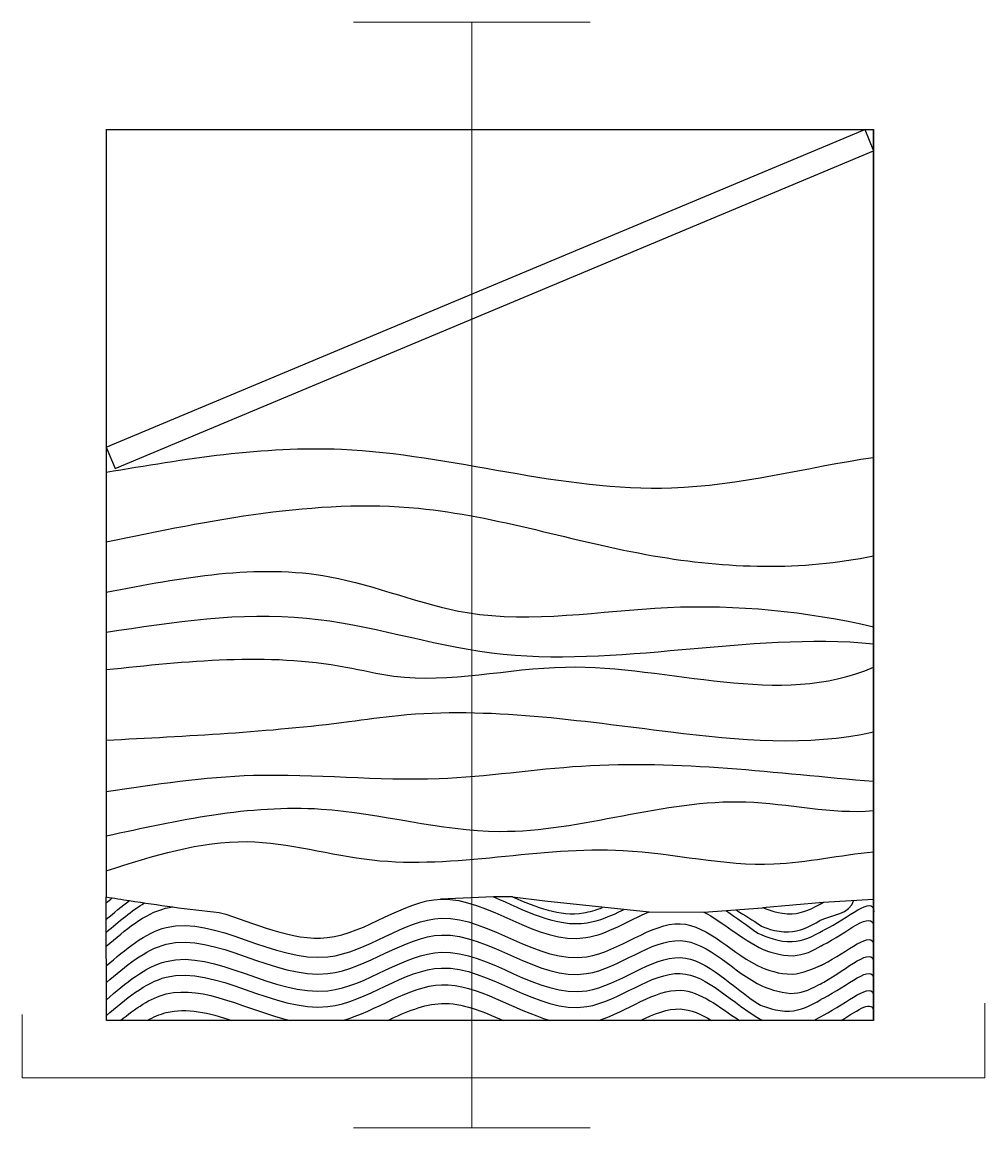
# Model space of a CAD drawing. Header units: centimetres. Extents: x 760 to 9691, y -810 to 2997.
# Drawn here: x 760 to 3269, y 114 to 2997 of the extents above; entities that cross this region are included whole.
import ezdxf

# ---------------------------------------------------------------- set-up
doc = ezdxf.new("R2010")
doc.units = ezdxf.units.CM
for name, color, linetype in [('A-ANNO-SYMB', 3, 'Continuous'), ('acqua', 140, 'Continuous'), ('MURO', 1, 'Continuous')]:
    doc.layers.add(name, color=color, linetype=linetype)
doc.layers.add('SEZIONI_medie_small_section', color=2, linetype='Continuous', lineweight=13)

msp = doc.modelspace()

# ---------------------------------------------------------------- linework, layer by layer
for p, q in [((978.7, 2716.5), (2978.7, 2716.5)), ((978.7, 2716.5), (978.7, 1823.6)), ((2978.7, 2716.5), (2978.7, 710.2)), ((2978.7, 394.5), (2978.7, 2716.5)), ((978.7, 1823.6), (978.7, 1641.8)), ((978.7, 1641.7), (978.7, 1511)), ((978.7, 1511), (978.6, 1376.7)), ((978.6, 1376.7), (978.6, 1249.2)), ((978.6, 1249.2), (978.6, 1125.2)), ((978.6, 1125.2), (978.6, 990.9)), ((978.6, 990.9), (978.6, 875.4)), ((978.6, 875.4), (978.6, 784.2)), ((978.7, 784.2), (978.7, 716.5))]:
    msp.add_line(p, q)
for points, knots in [([(978.7, 1823.6), (1183.3, 1858), (1675.2, 1940.7), (2343.1, 1711.8), (2803.2, 1836.3), (2978.7, 1862.1)], [0, 0, 0, 0, 616.486041, 1482.5028, 2014.767007, 2014.767007, 2014.767007, 2014.767007]), ([(978.7, 1641.8), (1251.8, 1698.5), (1733.4, 1798.6), (2381.6, 1579.7), (2791.5, 1565.9), (2978.7, 1605.8)], [0, 0, 0, 0, 818.160799, 1442.919983, 2017.077223, 2017.077223, 2017.077223, 2017.077223]), ([(978.7, 1511), (1175.2, 1548.5), (1496.2, 1609.9), (1964.4, 1405.3), (2448.1, 1497.3), (2803.4, 1461), (2978.7, 1420.7), (2978.7, 1420.7), (2978.7, 1420.7), (2978.7, 1420.7), (2978.7, 1420.7), (2978.7, 1420.7), (2978.7, 1420.7)], [0, 0, 0, 0, 583.959178, 954.057204, 1476.268274, 2015.917714, 2015.917714, 2015.917714, 2015.918177, 2015.918177, 2015.918177, 2015.958032, 2015.958032, 2015.958032, 2015.958032]), ([(978.7, 1406.5), (1153.6, 1433.3), (1492.5, 1485.2), (2144.7, 1263.6), (2648.2, 1408.5), (2978.7, 1376.4), (2978.7, 1376.4), (2978.7, 1376.4), (2978.7, 1376.4), (2978.7, 1376.4), (2978.7, 1376.4), (2978.7, 1376.4)], [0, 0, 0, 0, 523.637079, 1013.900228, 2009.947904, 2009.947904, 2009.947904, 2009.948687, 2009.948687, 2009.948687, 2010.018952, 2010.018952, 2010.018952, 2010.018952]), ([(978.6, 1308.9), (1188.4, 1331.4), (1441, 1358.5), (1833, 1261.2), (2289.4, 1384.6), (2734, 1207.1), (2978.6, 1315.7), (2978.6, 1315.7), (2978.6, 1315.7), (2978.6, 1315.7), (2978.7, 1315.7), (2978.7, 1315.7), (2978.7, 1315.7)], [0, 0, 0, 0, 624.469152, 752.058387, 1199.951019, 2002.883229, 2002.883229, 2002.883229, 2002.885334, 2002.885334, 2002.885334, 2002.970377, 2002.970377, 2002.970377, 2002.970377]), ([(978.6, 1125.2), (1190, 1135.8), (1444.6, 1148.5), (1932.3, 1219.7), (2386.5, 1148.1), (2806.7, 1108), (2978.6, 1146.7), (2978.6, 1146.7), (2978.6, 1146.7), (2978.6, 1146.7), (2978.7, 1146.7), (2978.7, 1146.7), (2978.7, 1146.7)], [0, 0, 0, 0, 634.445237, 764.472437, 1475.410206, 2004.14526, 2004.14526, 2004.14526, 2004.146467, 2004.146467, 2004.146467, 2004.226908, 2004.226908, 2004.226908, 2004.226908]), ([(978.6, 990.9), (1106.3, 1010.2), (1394, 1053.8), (1809.9, 1004.1), (2346.2, 1090.5), (2725.5, 1039.5), (2978.6, 1017.8)], [0, 0, 0, 0, 386.01413, 870.022512, 1242.735896, 2004.889476, 2004.889476, 2004.889476, 2004.889476]), ([(978.6, 875.4), (1165.4, 916.6), (1507.2, 991.9), (2063.1, 823.8), (2541.3, 1015.9), (2867.9, 931.7), (2978.7, 941.4)], [0, 0, 0, 0, 564.632947, 1033.490488, 1679.853616, 2013.397423, 2013.397423, 2013.397423, 2013.397423]), ([(978.7, 784.2), (1100.7, 823.4), (1330.1, 897.1), (1778.6, 758), (2239.9, 886.2), (2675.3, 774.9), (2891.7, 826.6), (2978.7, 833.6)], [0, 0, 0, 0, 374.953191, 704.513033, 1359.236516, 1753.367948, 2015.291156, 2015.291156, 2015.291156, 2015.291156])]:
    msp.add_open_spline(points, degree=3, knots=knots)
for points in [[(2978.6, 1017.8), (2978.6, 1017.8), (2978.6, 1017.8), (2978.6, 1017.8)], [(2978.6, 1017.8), (2978.7, 1017.8), (2978.7, 1017.8), (2978.7, 1017.8)], [(2978.7, 941.4), (2978.7, 941.4), (2978.7, 941.4), (2978.7, 941.4)], [(2978.7, 941.4), (2978.7, 941.4), (2978.7, 941.4), (2978.7, 941.4)]]:
    msp.add_open_spline(points, degree=3)
at = {"layer": 'A-ANNO-SYMB', "color": 1}
msp.add_line((2955.6, 2716.5), (2978.7, 2661.2), dxfattribs=at)
at = {"layer": 'acqua'}
for p, q in [((979.1, 394.5), (978.7, 716.5)), ((1988.3, 716.5), (1849.7, 710.7)), ((2038, 716.5), (1988.3, 716.5)), ((2038, 716.5), (2122.2, 705.9)), ((2122.2, 705.9), (2393.8, 677.9)), ((2688.8, 688.8), (2847.1, 702.4)), ((2847.1, 702.4), (2978.7, 710.2)), ((2978.7, 716.5), (2978.7, 394.5)), ((2393.8, 677.9), (2536.2, 677.1)), ((2536.2, 677.1), (2688.8, 687.9)), ((2978.7, 394.5), (979.1, 394.5))]:
    msp.add_line(p, q, dxfattribs=at)
for centre, radius, start, end in [((4922.5, 25483.5), 25079, 260.95259, 261.09313), ((1923.9, 6333.3), 5695.4, 261.0672, 262.2103), ((1558.9, 3668.8), 3006.1, 262.2182, 264.5471)]:
    msp.add_arc(centre, radius, start, end, dxfattribs=at)
for points in [[(2850.3, 630.4), (2910.4, 660.6), (2979.6, 723.6), (2979.6, 677.6)], [(978.8, 701), (983.9, 705.4), (989, 709.8), (994.2, 714.1)], [(978.8, 658.1), (998.9, 675.2), (1019, 692.1), (1039.5, 706.9)], [(978.8, 624.4), (1012.3, 652.9), (1044.9, 680.9), (1078.8, 700.9)], [(2536.2, 677.1), (2584.6, 651.7), (2632.6, 607.5), (2691.2, 579.5)], [(2595, 680.3), (2621, 662.4), (2647.8, 643.7), (2676.6, 622)], [(2621.5, 682.2), (2642.9, 668.3), (2665.1, 655.4), (2683.2, 642.7)], [(2894.1, 394.5), (2939.3, 423), (2978.7, 450.4), (2978.7, 415.6)], [(2894.1, 394.5), (2939.3, 423), (2978.7, 450.4), (2978.7, 415.6)], [(2823.1, 394.5), (2831.4, 398.6), (2839.6, 403.2), (2847.8, 408.2)]]:
    msp.add_open_spline(points, degree=3, dxfattribs=at)
for points, knots in [([(1273.3, 676.3), (1364.2, 650.4), (1571.1, 544.4), (1872, 814.6), (2157.3, 536.1), (2340.6, 655.3), (2393.8, 677.9)], [332.204834, 332.204834, 332.204834, 332.204834, 613.855116, 927.042642, 1318.144685, 1489.112968, 1489.112968, 1489.112968, 1489.112968]), ([(1988.3, 716.5), (2068.6, 682.6), (2182, 618.2), (2295.4, 667.8), (2326.7, 683)], [1067.948856, 1067.948856, 1067.948856, 1067.948856, 1318.144685, 1415.624607, 1415.624607, 1415.624607, 1415.624607]), ([(2038, 716.5), (2099.2, 689.5), (2177.3, 658.8), (2255.5, 682.4), (2271.8, 688.6)], [1128.832023, 1128.832023, 1128.832023, 1128.832023, 1318.144685, 1368.468754, 1368.468754, 1368.468754, 1368.468754]), ([(2688.8, 688.8), (2698.1, 685.2), (2762.6, 659.3), (2820.9, 686.1), (2847.8, 702.5)], [1462.70326, 1462.70326, 1462.70326, 1462.70326, 1576.900583, 1673.052597, 1673.052597, 1673.052597, 1673.052597]), ([(2838.8, 655.2), (2839.2, 655.4), (2869.5, 670.4), (2917.1, 670.4), (2927.4, 708)], [1963.837878, 1963.837878, 1963.837878, 1963.837878, 1964.650571, 2033.827733, 2033.827733, 2033.827733, 2033.827733]), ([(978.9, 588.1), (1028.8, 630.8), (1084.3, 677.9), (1145.7, 689.6), (1151.9, 690.4)], [2.341674, 2.341674, 2.341674, 2.341674, 185.90905, 206.411504, 206.411504, 206.411504, 206.411504]), ([(978.9, 536.7), (1029.4, 579.9), (1196.2, 722.6), (1528.3, 454.4), (1873.8, 764.7), (2187.7, 458.3), (2481.2, 723.5), (2611.7, 565.8), (2688.8, 531.6)], [0.234676, 0.234676, 0.234676, 0.234676, 185.90905, 613.855116, 927.042642, 1318.144685, 1576.900583, 1826.872542, 1826.872542, 1826.872542, 1826.872542]), ([(2840.2, 587.8), (2841.3, 588.8), (2903.8, 618.5), (2977, 685.4), (2978.7, 639)], [1958.848784, 1958.848784, 1958.848784, 1958.848784, 1964.650571, 2103.747507, 2103.747507, 2103.747507, 2103.747507]), ([(2683.2, 642.7), (2689.1, 638), (2753.6, 612.1), (2811.9, 638.8), (2838.8, 655.2)], [1462.70326, 1462.70326, 1462.70326, 1462.70326, 1576.900583, 1673.052597, 1673.052597, 1673.052597, 1673.052597]), ([(2836.1, 535.9), (2841.9, 538.3), (2904.9, 567.9), (2978.7, 635.5), (2978.7, 589.1)], [1957.466821, 1957.466821, 1957.466821, 1957.466821, 1964.650571, 2103.747507, 2103.747507, 2103.747507, 2103.747507]), ([(979, 493), (1029.4, 536.2), (1196.2, 678.9), (1528.2, 410.7), (1873.8, 720.9), (2187.7, 414.5), (2482.3, 680.7), (2613.4, 520), (2688.9, 483.8)], [0.314982, 0.314982, 0.314982, 0.314982, 185.90905, 613.855116, 927.042642, 1318.144685, 1576.900583, 1830.222935, 1830.222935, 1830.222935, 1830.222935]), ([(2676.6, 622), (2698.1, 612.6), (2762.6, 586.8), (2820.9, 613.5), (2847.8, 629.9)], [1462.70326, 1462.70326, 1462.70326, 1462.70326, 1576.900583, 1673.052597, 1673.052597, 1673.052597, 1673.052597]), ([(979, 448.4), (1029.5, 491.6), (1196.2, 634.2), (1528.2, 366.1), (1873.8, 676.3), (2187.7, 369.9), (2479.8, 633.9), (2609.4, 480.2), (2684, 434.5)], [0.373872, 0.373872, 0.373872, 0.373872, 185.90905, 613.855116, 927.042642, 1318.144685, 1576.900583, 1822.440809, 1822.440809, 1822.440809, 1822.440809]), ([(2691.2, 579.5), (2700.5, 575.9), (2765, 550.1), (2823.4, 576.8), (2841.9, 588.9)], [1462.70326, 1462.70326, 1462.70326, 1462.70326, 1576.900583, 1673.052597, 1673.052597, 1673.052597, 1673.052597]), ([(2835.3, 487.3), (2835.3, 487.3), (2900.4, 520.1), (2978.7, 591.7), (2978.7, 545.4)], [1948.600278, 1948.600278, 1948.600278, 1948.600278, 1964.650571, 2103.747507, 2103.747507, 2103.747507, 2103.747507]), ([(979.1, 407.1), (1029.5, 450.3), (1196.2, 592.9), (1528.2, 324.7), (1873.8, 635), (2187.7, 328.6), (2479.8, 592.5), (2609.4, 438.9), (2688.8, 394.5)], [0.432763, 0.432763, 0.432763, 0.432763, 185.90905, 613.855116, 927.042642, 1318.144685, 1576.900583, 1822.444428, 1822.444428, 1822.444428, 1822.444428]), ([(2688.8, 531.6), (2698.1, 528.1), (2762.6, 502.2), (2820.9, 528.9), (2849.5, 542)], [1462.70326, 1462.70326, 1462.70326, 1462.70326, 1576.900583, 1673.052597, 1673.052597, 1673.052597, 1673.052597]), ([(2841.4, 448.8), (2841.9, 450), (2904.9, 479.6), (2978.7, 547.1), (2978.7, 500.8)], [1957.481192, 1957.481192, 1957.481192, 1957.481192, 1964.650571, 2103.747507, 2103.747507, 2103.747507, 2103.747507]), ([(1595, 394.5), (1683.2, 418.7), (1857.2, 555.3), (2040.7, 420.7), (2136.5, 394.5)], [653.658208, 653.658208, 653.658208, 653.658208, 927.042642, 1221.60361, 1221.60361, 1221.60361, 1221.60361]), ([(1595, 394.5), (1683.2, 418.7), (1857.2, 555.3), (2040.7, 420.7), (2136.5, 394.5)], [653.658208, 653.658208, 653.658208, 653.658208, 927.042642, 1221.60361, 1221.60361, 1221.60361, 1221.60361]), ([(2847.8, 408.2), (2847.9, 408.3), (2908.4, 438.2), (2978.7, 502.6), (2978.7, 456.2)], [1964.459634, 1964.459634, 1964.459634, 1964.459634, 1964.650571, 2103.747507, 2103.747507, 2103.747507, 2103.747507]), ([(1016.1, 394.5), (1054.4, 425.8), (1185.5, 517.2), (1347.8, 419.7), (1459.2, 394.5)], [45.725203, 45.725203, 45.725203, 45.725203, 185.90905, 516.769109, 516.769109, 516.769109, 516.769109]), ([(1016.1, 394.5), (1054.4, 425.8), (1185.5, 517.2), (1347.8, 419.7), (1459.2, 394.5)], [45.725203, 45.725203, 45.725203, 45.725203, 185.90905, 516.769109, 516.769109, 516.769109, 516.769109]), ([(2262.4, 394.5), (2336.2, 417.9), (2467.3, 522.4), (2575.7, 429.4), (2629.3, 394.5)], [1350.430633, 1350.430633, 1350.430633, 1350.430633, 1576.900583, 1758.057005, 1758.057005, 1758.057005, 1758.057005]), ([(2262.4, 394.5), (2336.2, 417.9), (2467.3, 522.4), (2575.7, 429.4), (2629.3, 394.5)], [1350.430633, 1350.430633, 1350.430633, 1350.430633, 1576.900583, 1758.057005, 1758.057005, 1758.057005, 1758.057005]), ([(2688.9, 483.8), (2698.2, 480.2), (2762.6, 454.3), (2808.9, 472.7), (2835.3, 487.3)], [1462.70326, 1462.70326, 1462.70326, 1462.70326, 1576.900583, 1673.052597, 1673.052597, 1673.052597, 1673.052597]), ([(1712.5, 394.5), (1759.4, 416.7), (1857.9, 460.1), (1959.4, 418.6), (2013.5, 394.5)], [777.302226, 777.302226, 777.302226, 777.302226, 927.042642, 1095.083444, 1095.083444, 1095.083444, 1095.083444]), ([(2684, 434.5), (2691.6, 431.5), (2756.1, 405.7), (2814.5, 432.4), (2841.4, 448.8)], [1462.70326, 1462.70326, 1462.70326, 1462.70326, 1576.900583, 1673.052597, 1673.052597, 1673.052597, 1673.052597]), ([(1085.3, 394.5), (1101.6, 403.5), (1170.2, 432.7), (1246.7, 414.2), (1306.5, 394.5)], [128.739534, 128.739534, 128.739534, 128.739534, 185.90905, 365.494072, 365.494072, 365.494072, 365.494072]), ([(2370.7, 394.5), (2406.7, 411.8), (2471.1, 437.7), (2529.5, 410.9), (2556.4, 394.5)], [1462.70326, 1462.70326, 1462.70326, 1462.70326, 1576.900583, 1673.052597, 1673.052597, 1673.052597, 1673.052597])]:
    msp.add_open_spline(points, degree=3, knots=knots, dxfattribs=at)
at = {"layer": 'MURO'}
for p, q in [((978.7, 1888.8), (2955.6, 2716.5)), ((1001.9, 1833.4), (2978.7, 2661.2)), ((978.7, 1888.8), (1001.9, 1833.4))]:
    msp.add_line(p, q, dxfattribs=at)
at = {"layer": 'SEZIONI_medie_small_section'}
for p, q in [((1623.6, 2996.6), (1931.9, 2996.6)), ((1931.9, 2996.6), (1931.9, 114.5)), ((1931.9, 2996.6), (2240.2, 2996.6)), ((3268.8, 244.9), (3268.8, 439.6)), ((759.5, 409.7), (759.5, 244.9)), ((759.5, 244.9), (3268.8, 244.9)), ((1623.6, 114.5), (1931.9, 114.5)), ((1931.9, 114.5), (2240.2, 114.5))]:
    msp.add_line(p, q, dxfattribs=at)

doc.saveas('drawing.dxf')
